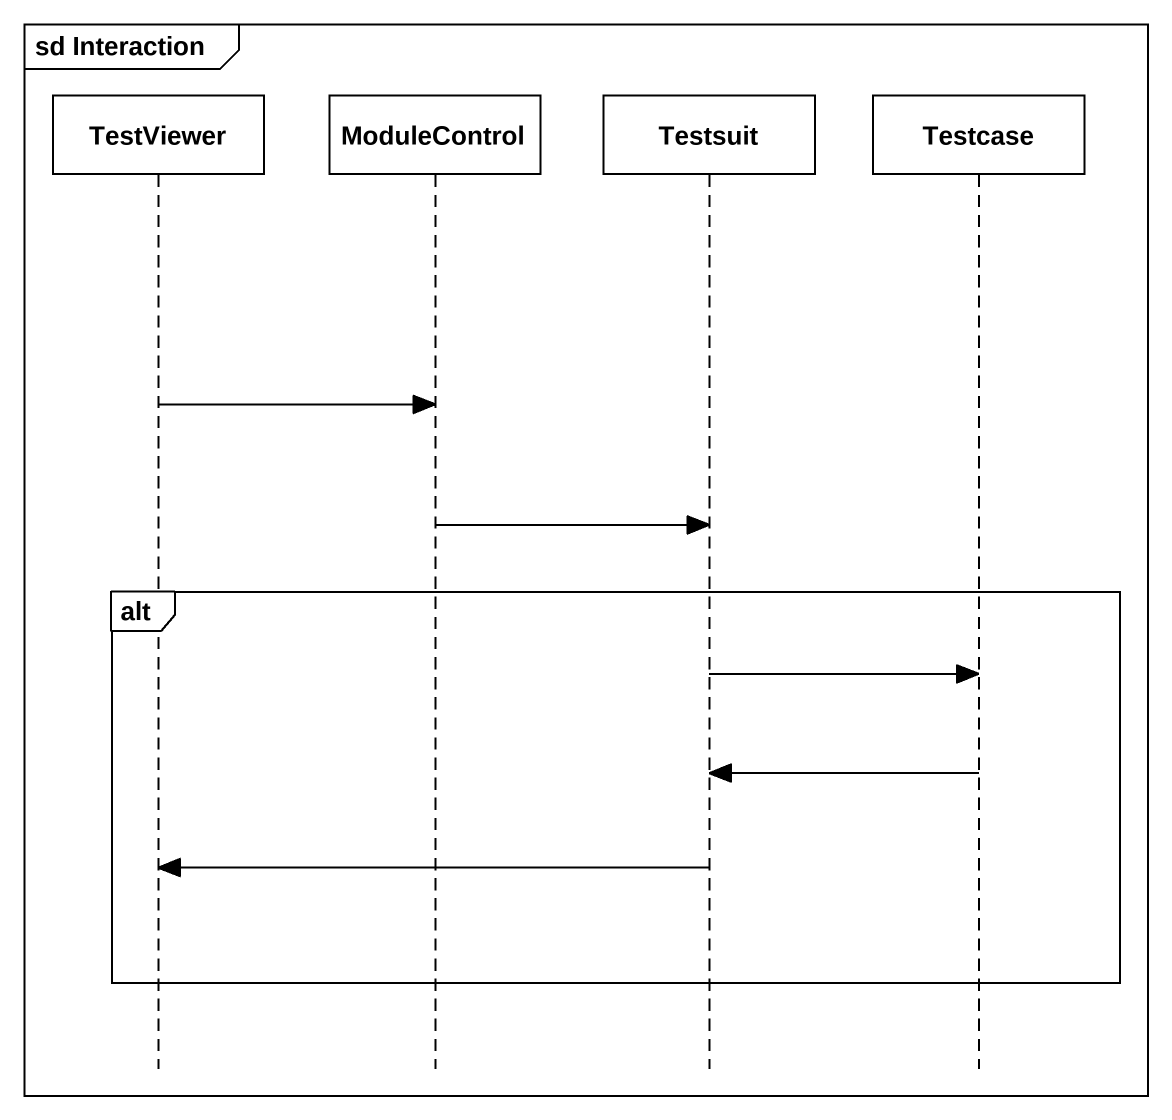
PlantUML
@startuml
mainframe sd Interaction
hide footbox
participant TestViewer
participant ModuleControl
participant Testsuit
participant Testcase

TestViewer -> ModuleControl
ModuleControl -> Testsuit
alt
  Testsuit -> Testcase
  Testcase -> Testsuit
  Testsuit -> TestViewer
end
@enduml
